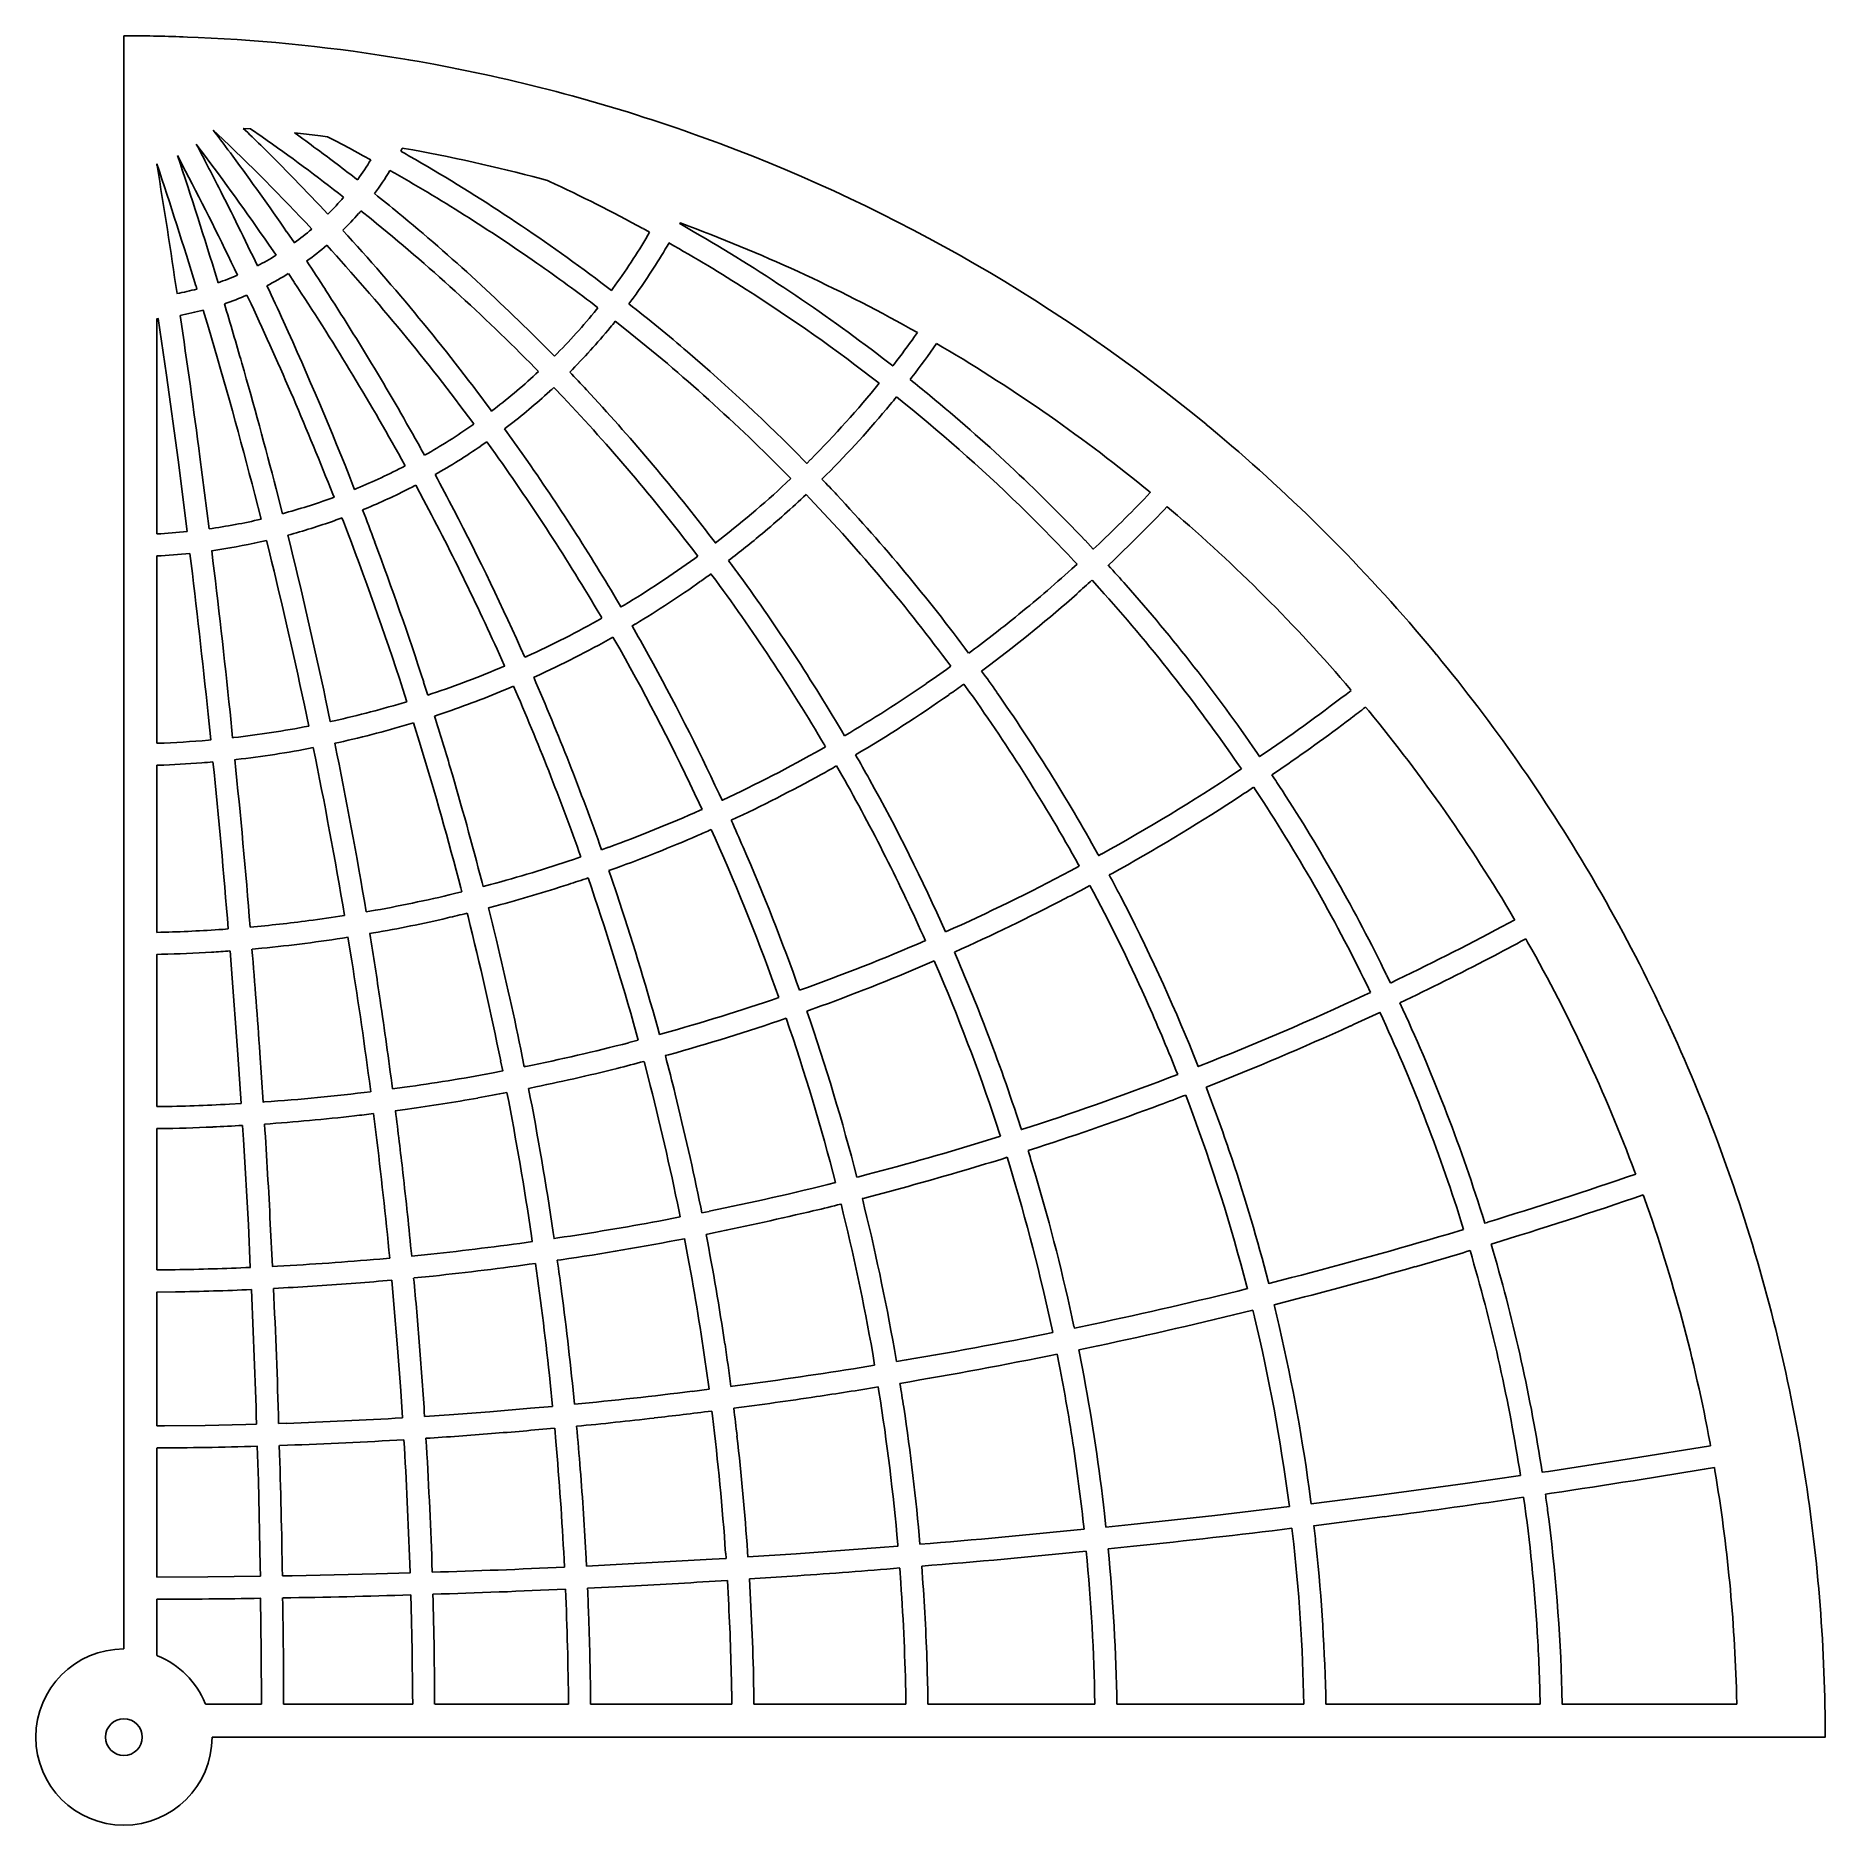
# Model space of a CAD drawing. Header units: millimetres. Extents: x -8 to 148, y -8 to 148.
import ezdxf

# ---------------------------------------------------------------- set-up
doc = ezdxf.new("R2010")
doc.units = ezdxf.units.MM
doc.layers.add('CUT_INNER', color=6, linetype='Continuous')
doc.layers.add('CUT_OUTER', color=1, linetype='Continuous')

msp = doc.modelspace()

# ---------------------------------------------------------------- linework, layer by layer
at = {"layer": 'CUT_INNER'}
for points in [[(6.75, 138.27), (6.31, 138.85)], [(8.16, 139.73), (7.79, 140.08)], [(12.05, 139.49), (11.04, 140.19), (11.03, 140.19), (10.41, 140.23)], [(21.52, 137.49), (20.87, 137.85), (19.66, 138.5), (18.45, 139.13), (17.76, 139.49), (17.14, 139.57), (15.92, 139.72), (14.88, 139.83)], [(5.37, 136.51), (4.66, 137.87)], [(24.42, 138.48), (24.27, 138.51)], [(2.88, 137.13), (2.88, 136.99)], [(20.35, 135.74), (20.38, 135.78)], [(37.09, 135.61), (36.92, 135.69), (36.4, 135.83)], [(17.79, 132.75), (17.81, 132.78)], [(21.54, 132.33), (20.66, 133.04)], [(14.19, 131.22), (14.86, 130.25)], [(45.83, 131.17), (45.25, 131.5)], [(45.68, 130.91), (45.83, 131.17)], [(49.25, 131.71), (48.49, 131.99), (48.45, 131.92)], [(13.26, 129.17), (12.61, 130.13)], [(6.37, 126.22), (6.29, 126.49)], [(8.12, 127.05), (8.21, 126.77)], [(14.85, 126.81), (14.34, 127.58)], [(41.58, 126.8), (42.49, 126.11), (42.62, 126.28)], [(11.08, 124.94), (10.73, 125.69)], [(5.51, 105.09), (4.72, 111.35), (3.71, 118.72), (3, 123.65), (2.88, 123.63), (2.88, 104.88)], [(7.37, 122.88), (6.92, 124.38)], [(41.2, 124.45), (41.31, 124.59)], [(43.67, 122.76), (42.83, 123.42)], [(68.92, 122.08), (69.17, 122.43)], [(37.21, 120.69), (37.53, 120.37)], [(66.11, 120.23), (67.02, 119.52), (67.17, 119.7)], [(71.37, 121.16), (70.84, 121.47)], [(36.14, 119.03), (35.83, 119.35)], [(37.9, 117.21), (37.48, 117.65)], [(68.69, 118.53), (68.53, 118.33)], [(31.96, 115.72), (32.05, 115.59), (32.27, 115.76)], [(68.01, 116.28), (67.34, 116.82)], [(30.5, 114.45), (30.41, 114.58)], [(30.41, 114.39), (30.5, 114.45)], [(33.44, 114.23), (33.19, 114.04)], [(25.89, 112.31), (26.21, 111.73)], [(32.39, 111.86), (31.64, 112.9)], [(6.62, 111.59), (7.42, 105.32)], [(24.52, 110.81), (24.21, 111.39)], [(59.27, 111.29), (59.52, 111.03), (59.86, 111.38)], [(57.74, 109.32), (58.14, 109.7)], [(58.14, 109.7), (57.9, 109.94)], [(61.22, 110.02), (60.85, 109.65)], [(11.96, 106.17), (11.41, 108.32)], [(13.27, 108.8), (13.82, 106.63)], [(18.13, 108), (18.32, 108.07), (18.21, 108.35)], [(19.99, 109.05), (20.11, 108.76), (20.29, 108.84)], [(26.12, 107.86), (25.44, 109.13)], [(59.8, 107.97), (59.47, 108.32)], [(89.47, 108.49), (89.45, 108.51)], [(19.14, 105.95), (19.01, 106.28)], [(21.02, 107.06), (20.8, 106.97)], [(91.33, 106.93), (90.94, 107.25)], [(51, 104.83), (51.56, 104.09)], [(2.88, 102.96), (2.88, 86.63)], [(50.02, 102.94), (49.47, 103.66)], [(83.78, 104.32), (84.5, 103.55), (85, 104.02)], [(49.76, 102.75), (50.02, 102.94)], [(51.26, 101.29), (51.17, 101.4)], [(82.62, 101.83), (83.09, 102.25)], [(86.32, 102.63), (85.8, 102.14)], [(85.05, 100.12), (84.39, 100.84)], [(43.2, 98.74), (43.33, 98.51), (43.6, 98.67)], [(41.67, 97.55), (41.54, 97.77)], [(44.59, 97.03), (44.29, 96.85)], [(43.22, 94.86), (42.63, 95.88)], [(34.95, 94.13), (35.11, 94.2)], [(33.08, 93.31), (33.19, 93.36), (33.15, 93.45)], [(35.9, 92.45), (35.72, 92.38)], [(69.94, 91.83), (70.82, 92.44), (71.7, 93.07), (72.09, 93.34)], [(75.46, 93.44), (74.77, 92.92)], [(24.66, 90.25), (24.31, 91.36)], [(26.13, 91.95), (26.49, 90.83)], [(26.49, 90.83), (26.86, 90.96)], [(73.72, 91.09), (73.22, 91.79)], [(106.99, 91.25), (106.93, 91.33)], [(7.38, 86.9), (7.57, 86.92), (7.34, 89.17)], [(9.25, 89.37), (9.48, 87.11), (9.58, 87.13)], [(16.11, 88.13), (15.74, 89.95)], [(17.61, 90.35), (17.99, 88.52), (18.32, 88.59)], [(27.47, 89.13), (27.07, 89)], [(108.51, 89.45), (108.23, 89.78)], [(25.86, 86.44), (25.24, 88.42)], [(2.88, 86.63), (2.95, 86.63)], [(18.74, 86.71), (18.39, 86.64)], [(60.8, 86.12), (61.16, 86.32)], [(61.16, 86.32), (61.1, 86.42)], [(98.75, 85.83), (99, 85.47), (99.56, 85.85)], [(3.02, 84.71), (2.88, 84.71), (2.88, 70.15)], [(9.8, 85.22), (9.67, 85.2)], [(62.58, 83.85), (62.12, 84.66)], [(97.02, 84.14), (97.41, 84.39)], [(97.41, 84.39), (97.16, 84.75)], [(100.65, 84.27), (100.07, 83.88)], [(98.62, 82.59), (98.48, 82.8)], [(50.4, 80.87), (50.15, 81.41)], [(51.89, 82.22), (52.14, 81.66), (52.18, 81.68)], [(50.22, 80.79), (50.4, 80.87)], [(51.54, 78.35), (51.19, 79.12)], [(39.18, 76.49), (39.83, 76.72)], [(41.64, 77.35), (42.23, 77.56)], [(84.9, 76.97), (84.97, 76.84), (85.22, 76.98)], [(42.88, 75.75), (42.28, 75.54)], [(82.52, 75.51), (83.28, 75.92)], [(83.28, 75.92), (83.21, 76.05)], [(86.15, 75.29), (85.89, 75.15)], [(28.83, 73.53), (29.45, 73.68)], [(29.45, 73.68), (29.36, 74.02)], [(31.22, 74.5), (31.31, 74.15), (31.96, 74.32)], [(84.52, 73.64), (84.2, 74.23)], [(21.11, 71.93), (21.44, 71.99)], [(30, 71.52), (29.92, 71.82)], [(32.45, 72.47), (31.78, 72.29)], [(8.61, 70.41), (9.09, 70.45)], [(120.14, 70.65), (121.24, 71.24)], [(121.24, 71.24), (121.16, 71.37)], [(2.88, 70.15), (3.23, 70.16)], [(12.01, 68.77), (11.17, 68.69)], [(19.86, 67.68), (19.53, 69.72)], [(21.77, 70.1), (21.42, 70.04)], [(122.39, 69.24), (122.2, 69.58)], [(3.28, 68.24), (2.88, 68.23), (2.88, 54.96)], [(9.2, 55.18), (10.22, 55.24), (9.94, 59.51), (9.38, 66.93), (9.25, 68.54)], [(71.12, 66.53), (70.64, 67.66)], [(108.66, 64.91), (108.34, 65.59)], [(110.06, 66.43), (110.4, 65.74)], [(108.15, 64.67), (108.66, 64.91)], [(60.78, 63.73), (60.77, 63.73), (59.53, 63.29)], [(44.84, 60.75), (44.66, 61.4)], [(46.51, 61.91), (46.69, 61.25), (46.97, 61.33)], [(11.85, 59.64), (12.13, 55.36), (12.26, 55.37)], [(34.72, 59.32), (34.9, 58.44), (35.04, 58.47)], [(44.01, 60.54), (44.84, 60.75)], [(47.48, 59.48), (47.19, 59.4)], [(93.24, 59.48), (93.65, 58.45), (93.79, 58.5)], [(32.03, 57.88), (33.02, 58.07), (32.84, 58.94)], [(45.7, 57.53), (45.34, 58.9)], [(21.52, 56.26), (21.49, 56.47)], [(23.42, 56.51), (24.46, 56.65)], [(35.42, 56.58), (35.27, 56.55)], [(2.88, 54.96), (3.07, 54.96)], [(24.73, 54.75), (23.66, 54.6)], [(92.95, 54.93), (92.56, 55.96)], [(3.1, 53.04), (2.88, 53.04), (2.88, 40.72)], [(11.02, 40.94), (10.85, 44.65), (10.42, 52.08), (10.34, 53.32)], [(21.96, 52.73), (21.76, 54.35)], [(78.15, 53.21), (78.24, 52.95), (79.08, 53.22)], [(74.82, 51.88), (76.41, 52.37)], [(76.41, 52.37), (76.33, 52.62)], [(77.22, 49.79), (76.99, 50.54)], [(79.67, 51.39), (78.82, 51.12)], [(63.89, 48.8), (64.07, 48.85)], [(131.78, 49.07), (131.71, 49.25)], [(64.55, 46.99), (64.36, 46.94)], [(132.55, 46.94), (132.44, 47.26)], [(46.63, 44.98), (48.5, 45.34)], [(48.5, 45.34), (48.4, 45.81)], [(50.29, 46.18), (50.38, 45.71), (51.02, 45.83)], [(118.39, 45.57), (118.62, 44.8), (118.85, 44.87)], [(12.76, 44.74), (12.94, 41.03), (13.39, 41.05)], [(35.6, 43.19), (35.53, 43.7)], [(37.43, 43.98), (37.5, 43.46), (37.82, 43.51)], [(51.4, 43.95), (50.75, 43.82)], [(115.45, 43.85), (116.78, 44.25)], [(116.78, 44.25), (116.55, 44.99)], [(49.53, 39.9), (49.17, 41.87), (48.87, 43.45)], [(2.88, 40.72), (4.47, 40.74)], [(22.3, 41.67), (23.17, 41.75)], [(25.08, 41.93), (26.75, 42.1)], [(38.1, 41.61), (37.78, 41.56)], [(13.49, 39.13), (13.03, 39.11)], [(24.29, 27.84), (24.14, 30.18), (23.86, 33.94), (23.54, 37.71), (23.35, 39.84)], [(26.95, 40.19), (25.26, 40.02)], [(97.93, 39.08), (97.88, 39.27)], [(99.74, 39.75), (99.79, 39.55), (101.78, 40.06)], [(4.5, 38.82), (2.88, 38.79), (2.88, 27.12)], [(102.25, 38.2), (100.26, 37.69)], [(82.82, 35.8), (82.85, 35.65), (84.51, 35.99)], [(98.55, 36.62), (98.4, 37.22)], [(80.97, 35.26), (80.94, 35.4)], [(65.44, 32.42), (65.27, 33.45)], [(67.16, 33.78), (67.34, 32.73)], [(81.53, 32.49), (81.36, 33.37)], [(84.91, 34.11), (83.24, 33.77)], [(63.59, 32.11), (65.44, 32.42)], [(37.37, 28.83), (37.16, 30.9)], [(49.54, 30.14), (51.01, 30.33)], [(52.91, 30.57), (53.06, 30.59)], [(65.82, 30.13), (65.76, 30.52)], [(26.21, 27.96), (28.36, 28.1), (31.89, 28.36), (35.43, 28.66), (37.37, 28.83)], [(51.3, 28), (51.25, 28.42)], [(2.88, 27.12), (3.55, 27.12), (7.09, 27.17), (10.64, 27.25), (11.57, 27.28)], [(13.49, 27.34), (14.19, 27.36)], [(37.65, 25.77), (37.55, 26.92)], [(2.88, 13.95), (7.33, 13.97), (11.9, 14.03), (11.88, 14.89), (11.72, 22.33), (11.63, 25.36)], [(2.88, 25.2), (2.88, 13.95)], [(14.25, 25.44), (13.55, 25.42)], [(123.53, 23.7), (123.63, 23.08), (124.17, 23.16), (131.42, 24.28), (138.31, 25.4)], [(138.31, 25.4), (138.27, 25.63)], [(121.73, 22.81), (121.64, 23.41)], [(138.69, 23.21), (138.64, 23.51)], [(103.44, 20.72), (103.49, 20.34), (109.65, 21.12), (116.92, 22.11), (121.73, 22.81)], [(101.59, 20.1), (101.54, 20.47)], [(124.45, 21.26), (123.91, 21.18)], [(85.47, 19.49), (85.6, 18.31), (87.81, 18.54), (95.1, 19.33), (101.59, 20.1)], [(109.9, 19.22), (103.73, 18.43)], [(101.87, 17.76), (101.82, 18.2)], [(40.32, 14.91), (43.97, 15.09), (51.29, 15.5), (52.49, 15.58), (52.46, 16.03)], [(54.37, 16.16), (54.4, 15.71), (58.6, 15.98), (65.91, 16.52), (67.47, 16.65), (67.46, 16.79)], [(88.01, 16.63), (85.8, 16.4)], [(13.82, 14.05), (14.66, 14.06), (21.99, 14.22), (24.95, 14.31), (24.93, 15.1)], [(26.84, 15.16), (26.87, 14.37)], [(38.4, 14.82), (38.37, 15.47)], [(40.29, 15.57), (40.32, 14.91)], [(58.73, 14.07), (54.52, 13.79)], [(67.72, 13.44), (67.63, 14.74)], [(44.06, 13.17), (40.41, 12.99)], [(52.7, 12.02), (52.61, 13.66)], [(2.88, 12.03), (2.88, 7.12), (2.94, 7.1)], [(12, 2.88), (11.98, 7.44), (11.92, 12.11)], [(25.18, 2.88), (25.17, 3.78), (25.12, 7.55), (25.04, 11.33), (25.01, 12.39)], [(53, 2.88), (52.98, 4.01)], [(54.9, 4.05), (54.9, 4.04), (54.92, 2.88), (68.17, 2.88)], [(68.17, 2.88), (68.16, 3.36)], [(70.08, 3.39), (70.09, 2.88), (84.64, 2.88)], [(125.35, 3.96), (125.37, 2.88), (140.59, 2.88)], [(140.59, 2.88), (140.57, 3.68)], [(7.1, 2.94), (7.12, 2.88), (12, 2.88)], [(13.92, 2.88), (25.18, 2.88)], [(27.1, 2.88), (38.76, 2.88)], [(40.68, 2.88), (53, 2.88)], [(84.64, 2.88), (84.64, 2.97)], [(86.56, 2.88), (102.85, 2.88)], [(104.77, 2.88), (123.45, 2.88)]]:
    msp.add_lwpolyline(points, dxfattribs=at)
msp.add_circle((0, 0), 1.6, dxfattribs=at)
for centre, radius, start, end in [((-208.37, 24.98), 243.01, 26.9431, 27.9421), ((-122.5, 40.5), 163.98, 36.3958, 37.3928), ((-124.07, 0.38), 192.11, 43.023, 46.5027), ((-73.78, 52), 121.95, 45.3499, 46.3423), ((-85.35, 0.38), 169.82, 52.0193, 55.0021), ((-64.89, 28.28), 137.14, 53.4347, 54.4327), ((-407.1, 0.11), 434.2, 16.9992, 18.498), ((-176.74, 0), 229.75, 34.5, 37), ((-176.74, 0), 231.67, 34.499, 36.499), ((-123.98, 0.45), 193.91, 43.0203, 45.5004), ((-84.93, 0.92), 171.06, 52.0135, 53.5003), ((0.12, 150.51), 25.05, 323.993, 328.697), ((8.56, 146.27), 17.53, 332.7008, 333.7006), ((-19.07, 61.08), 88.43, 59.7996, 60.7574), ((0, 0), 140.62, 75, 80), ((-53.98, 0), 158.78, 52.9985, 59.9985), ((-404.7, 0.86), 429.75, 16.9983, 18.488), ((-595.34, 37.91), 606.38, 8.33692, 9.40483), ((-254.77, 1.06), 293.3, 25.5208, 27.504), ((0.18, 150.46), 26.89, 323.6959, 328.8566), ((-53.9, 0.12), 156.71, 54.9986, 60.5317), ((-254.23, 1.33), 294.61, 25.519, 27.0017), ((0, 150.58), 25.18, 314.9997, 319.5057), ((-73.04, 15.39), 152.32, 50.466, 51.4651), ((-26.15, 0), 149.63, 61.5, 65), ((0.12, 150.48), 26.94, 314.7423, 318.9973), ((6.33, 145.13), 18.76, 318.8798, 319.8447), ((-85.62, 0), 172.2, 44.4986, 50.4986), ((0.11, 150.45), 25.01, 306.1214, 310.5606), ((-124.29, 0.12), 194.36, 36.4973, 42.4654), ((-85.62, 0), 170.28, 44.5, 51), ((5.67, 55.67), 87.43, 59.8151, 60.7063), ((0.02, 0.05), 140.56, 60.5313, 69.5009), ((-26.15, 0), 151.55, 52.4984, 59.9984), ((0.09, 150.47), 26.96, 305.9795, 310.722), ((-124.27, 0.13), 192.42, 36.4984, 42.4631), ((0, 157.82), 53.02, 323.5, 329.5), ((0.17, 157.71), 54.74, 324.4989, 329.8818), ((-26.08, 0.11), 149.5, 57.4994, 60.5099), ((0.09, 150.42), 25, 297.5117, 301.7947), ((-125.51, 33.58), 170.43, 32.9091, 33.9068), ((-52.45, 2.12), 154.25, 52.5625, 55.0127), ((0.06, 150.43), 25.02, 289.0034, 293.1729), ((0.09, 150.42), 26.92, 297.3459, 301.9419), ((-166.16, 41.81), 197.69, 24.3729, 25.3695), ((-176.74, 0), 229.75, 29, 33.5), ((0.05, 150.35), 24.94, 280.5573, 284.6656), ((0.1, 150.33), 26.83, 288.8288, 293.329), ((-286.34, 35.3), 308.41, 15.8972, 16.8956), ((-256.86, 0), 295.64, 21.5, 25), ((-176.74, 0), 231.67, 28.999, 32.999), ((2.61, 155.94), 51.73, 323.1708, 324.5202), ((-52.06, 2.31), 155.78, 49.4871, 51.925), ((-25.97, 0.27), 149.3, 52.0574, 57.5032), ((0.05, 150.35), 26.86, 280.393, 284.8151), ((-700.93, 19.07), 713.58, 7.45018, 8.4499), ((-256.86, 0), 297.56, 21.4992, 24.4992), ((0.06, 157.77), 52.94, 315.0502, 321.0022), ((10.94, 148.88), 40.81, 320.4091, 321.3993), ((-407.45, 0), 432.64, 14.5, 16.5), ((0.02, 157.8), 54.91, 315.0184, 320.4962), ((-53.98, 0), 156.86, 44.5, 51.5), ((0, 171.24), 84.66, 322.5, 324.5), ((-53.98, 0), 158.78, 44.4985, 49.5015), ((0.72, 170.7), 85.68, 322.4919, 324.9293), ((0, 0), 140.62, 50.5, 59.5), ((-407.45, 0), 434.56, 14.4994, 15.9994), ((0.02, 157.8), 52.99, 307.4993, 312.9838), ((-49.38, 34.09), 122.45, 42.897, 43.8931), ((0, 157.82), 54.94, 307.4956, 312.4956), ((13.31, 143.42), 35.33, 312.3569, 313.1689), ((-85.62, 0), 170.28, 37.5, 43.5), ((-85.62, 0), 172.2, 37.4986, 42.9986), ((0.07, 171.18), 84.57, 314.9984, 321.0488), ((-10.65, 18.97), 127.05, 50.4502, 51.4487), ((0, 171.24), 86.58, 314.9972, 320.4972), ((27.88, 148.46), 50.58, 320.3193, 321.2792), ((-26.15, 0), 149.63, 45.5, 51), ((-26.15, 0), 151.55, 43.4984, 50.4984), ((0.11, 157.65), 52.82, 299.6142, 305.0056), ((-106.44, 12.72), 172.51, 34.9668, 35.9661), ((0.09, 157.68), 54.77, 299.5818, 304.4994), ((10.13, 143.21), 37.15, 304.376, 305.3581), ((0.04, 157.73), 52.92, 292.4977, 297.5607), ((-124.44, 0), 192.63, 30.5, 35.5), ((-124.44, 0), 194.55, 30.4988, 34.9988), ((-148.42, 14.9), 199.68, 27.4589, 28.4581), ((0.03, 171.2), 84.61, 307.5144, 313.0009), ((-17.48, 34.33), 108.67, 42.8832, 43.8779), ((0.06, 157.64), 52.82, 285.0957, 290.0046), ((0, 157.82), 54.94, 292.4956, 296.9956), ((9.61, 139.15), 33.94, 296.8409, 297.8035), ((-176.74, 0), 229.75, 24, 28), ((0.51, 170.65), 85.8, 309.9937, 313.4071), ((-53.94, 0.04), 156.8, 36.5156, 43.5006), ((-53.95, 0.03), 158.74, 36.5118, 42.9989), ((0.6, 192.97), 122.62, 313.4947, 316.4469), ((0.03, 157.67), 52.87, 278.036, 283.0406), ((4.47, 145.37), 41.71, 289.4163, 290.4078), ((-138.86, 44.7), 171.38, 20.3151, 21.3053), ((-176.28, 0.23), 231.16, 23.968, 27.5012), ((-24.08, 2.05), 146.71, 43.0756, 45.5149), ((0.1, 193.49), 125.25, 313.4972, 316.4899), ((0, 0), 140.62, 40.5, 49.5), ((0.07, 157.05), 52.25, 273.088, 275.9842), ((0.05, 157.67), 54.78, 285.066, 289.4984), ((-402.56, 1.08), 429.55, 11.9936, 13.9683), ((-256.86, 0), 295.64, 18, 21), ((0, 171.24), 86.58, 307.503, 310.0028), ((0, 157.81), 54.93, 273.0049, 276.0044), ((-773.9, 7.35), 785.52, 5.9785, 7.00719), ((0, 157.81), 54.93, 278.008, 282.4958), ((-796.61, 4.87), 810.28, 5.98593, 6.98586), ((4.77, 136.72), 33.31, 282.3333, 283.2855), ((-402.47, 1.1), 427.54, 11.994, 13.9682), ((-256.86, 0), 297.56, 17.9992, 20.4992), ((0, 171.24), 84.66, 301, 306), ((13.16, 152.96), 64.06, 305.4093, 306.4031), ((-25.46, 44.11), 97.6, 35.8075, 36.7843), ((0, 193.59), 123.48, 309, 312), ((-12.58, 12.11), 133.36, 41.4643, 42.4633), ((0, 171.24), 86.58, 300.9972, 305.4972), ((-85.62, 0), 170.28, 30.5, 36.5), ((-85.43, 0.13), 171.97, 30.4516, 36.0006), ((16.52, 175.08), 100.58, 311.4364, 312.4339), ((-26.15, 0), 149.63, 34.5, 42), ((-26.15, 0), 151.55, 34.4984, 41.4984), ((0, 193.59), 125.4, 306.9981, 311.4981), ((0.02, 171.19), 84.61, 294.4992, 299.4864), ((-100.21, 13.57), 166.79, 28.9571, 29.9562), ((1.5, 191.69), 121.06, 306.5762, 309.015), ((0, 171.24), 86.58, 294.4972, 299.4982), ((-124.44, 0), 192.63, 25, 29.5), ((-124.44, 0), 194.55, 24.9988, 28.9988), ((0, 171.24), 84.66, 288.5, 293), ((-176.7, 0.02), 231.63, 19.5032, 23.499), ((-31.03, 16.22), 130.68, 34.9447, 35.9431), ((0, 171.24), 86.58, 288.4972, 292.4972), ((12.91, 140.45), 53.19, 292.3403, 293.3183), ((-176.62, 0.05), 229.63, 19.5045, 23.4977), ((0.3, 193.13), 122.93, 300.5671, 304.5045), ((0.2, 193.3), 125.05, 300.5632, 305.0009), ((19.56, 165.91), 91.5, 304.9055, 305.9008), ((-53.98, 0), 156.86, 29, 35.5), ((-53.98, 0), 158.78, 28.9985, 34.9985), ((0.06, 230.62), 175.67, 304.4995, 307.4957), ((0.05, 171.03), 84.44, 282.4974, 286.9442), ((-229.91, 8.11), 269.42, 16.4731, 17.4727), ((47.97, 167.62), 98.44, 306.7974, 307.7417), ((0, 0), 140.62, 30.5, 39.5), ((0.01, 171.14), 84.56, 276.4988, 280.9765), ((0.04, 171.08), 86.42, 282.4953, 286.9571), ((0, 230.71), 177.7, 304.4986, 306.9986), ((0, 171.24), 84.66, 272, 275), ((0, 171.21), 86.55, 276.4969, 280.9908), ((-404.4, 0.59), 429.54, 9.5181, 11.503), ((-404.58, 0.56), 431.64, 9.5181, 11.5033), ((-256.86, 0), 295.64, 14.5, 17), ((0, 193.59), 123.48, 295, 299.5), ((0, 171.24), 86.58, 271.9972, 274.4972), ((2.48, 141.38), 56.62, 274.3649, 275.3514), ((-630.91, 19.23), 642.05, 4.5754, 5.8802), ((-612.15, 20.95), 625.13, 4.556, 5.89954), ((-256.86, 0), 297.56, 14.4992, 16.4992), ((18.28, 160.94), 87.98, 298.8918, 299.8859), ((-58.7, 15.08), 141.34, 28.944, 29.9425), ((0.09, 193.43), 125.21, 294.9673, 298.9996), ((-85.33, 0.16), 169.95, 24.0512, 29.5029), ((-85.32, 0.16), 171.86, 24.0479, 29.0011), ((0, 230.71), 175.78, 299, 303.5), ((33.07, 180.27), 117.38, 302.8702, 303.8643), ((22.83, 32.11), 92.98, 32.8409, 33.8292), ((0, 230.71), 177.7, 298.9986, 302.9986), ((-26.15, 0), 149.63, 26, 33.5), ((-26.15, 0), 151.55, 25.9984, 32.9984), ((0, 193.59), 123.48, 290, 294), ((-81.1, 19.07), 147.2, 23.4184, 24.416), ((0, 193.59), 125.4, 289.9981, 293.4981), ((19.89, 148.39), 76.02, 293.3357, 294.3197), ((-123.96, 0.2), 192.12, 19.5431, 24.0033), ((0, 193.59), 123.48, 285, 288.5), ((-123.94, 0.21), 194.01, 19.5407, 23.5015), ((6.72, 173.22), 103.95, 287.9465, 288.9445), ((-176.22, 0.15), 229.21, 15.4976, 19.0329), ((-77.52, 33.68), 126.9, 18.2926, 19.26), ((0.22, 230.29), 175.3, 294.0385, 298.0027), ((-19.42, 18.18), 119.73, 27.417, 28.414), ((0, 193.59), 123.48, 280, 283.5), ((0, 193.59), 125.4, 284.9981, 287.9981), ((-176.74, 0), 231.67, 15.499, 18.499), ((17.59, 197.29), 139.93, 297.4312, 298.4291), ((-53.98, 0), 156.86, 24, 28), ((-53.98, 0), 158.78, 21.9985, 27.4985), ((5.52, 170.16), 101.32, 282.9387, 283.9363), ((-131.85, 30.59), 168.87, 13.3087, 14.297), ((0.22, 230.27), 177.2, 294.0355, 297.5008), ((0, 193.59), 123.48, 271.5, 274), ((0.3, 191.09), 120.96, 275.0798, 277.5156), ((0.24, 191.8), 121.67, 277.4963, 278.9724), ((0, 193.59), 125.4, 279.9981, 282.9981), ((-256.86, 0), 295.64, 11.5, 14), ((1.27, 294.14), 253.14, 295.5383, 298.0082), ((-508.38, 24.72), 521.4, 3.8398, 4.8377), ((0.04, 193.27), 125.08, 275.4961, 278.9669), ((-311.31, 14.8), 337.29, 8.4274, 9.4264), ((-256.86, 0), 297.56, 11.4992, 13.4992), ((0.57, 229.27), 174.22, 289.56, 293.438), ((24.71, 249.63), 204.75, 297.4343, 298.433), ((0, 0), 140.62, 20.5, 29.5), ((0, 193.59), 125.4, 271.4981, 273.4981), ((2.16, 160.57), 92.31, 273.4085, 274.4041), ((-407.45, 0), 432.64, 7.5, 9), ((0.41, 229.65), 176.56, 289.9949, 293.4397), ((-84.04, 0.62), 170.5, 20.9936, 23.4355), ((1.52, 293.61), 254.47, 295.5365, 297.5056), ((-85.62, 0), 170.28, 18, 23), ((-397.2, 1.49), 424.2, 7.4523, 8.5056), ((0.16, 230.16), 175.2, 285.4975, 288.96), ((0, 296.6), 255.9, 291.5, 295), ((-26.11, 0.01), 151.51, 17.4979, 24.9826), ((0.15, 230.21), 177.17, 285.4964, 288.9627), ((-123.98, 0.14), 192.16, 14.5242, 18.9855), ((-124.07, 0.11), 194.17, 14.5226, 18.9872), ((-51.26, 1.17), 153.9, 21.5726, 24.0144), ((39.6, 210.69), 163.23, 294.3542, 295.3489), ((-26.1, 0.02), 149.57, 17.4993, 24.9788), ((-85.62, 0), 172.2, 17.9986, 20.9986), ((0.35, 295.8), 256.95, 291.4574, 294.5016), ((0, 230.71), 175.78, 281.5, 284.5), ((-144.8, 8.11), 198.73, 13.9575, 14.9567), ((0, 230.71), 175.78, 278, 280.5), ((0, 230.71), 177.7, 281.4986, 283.9986), ((9.41, 193.64), 139.45, 283.9301, 284.928), ((0.3, 295.72), 254.97, 287.9973, 291.0451), ((0.04, 230.17), 175.23, 273.9977, 277.0377), ((5.29, 201.43), 147.94, 279.9484, 280.947), ((-255.2, 0.26), 293.96, 8.4971, 10.9663), ((-255.26, 0.25), 295.94, 8.4964, 10.9669), ((-176.74, 0), 229.75, 11.5, 14.5), ((-51.48, 0.87), 156.13, 18.4888, 20.9352), ((0, 230.71), 175.78, 271, 273), ((-286.48, 14.32), 312.75, 6.4021, 7.4007), ((0, 230.71), 177.7, 277.9986, 279.9986), ((-176.74, 0), 231.67, 11.499, 13.999), ((0, 296.6), 257.82, 287.9991, 290.4991), ((40.98, 188.43), 142.15, 290.2956, 291.2738), ((-53.98, 0), 156.86, 14.5, 20.5), ((0, 230.71), 177.7, 270.9986, 272.4986), ((1.37, 202.14), 149.09, 272.4507, 273.4494), ((0.13, 229.42), 176.4, 273.9425, 276.5041), ((-487.25, 20.09), 500.62, 2.8228, 3.82), ((9.3, 152.12), 98.56, 276.2979, 277.2613), ((-396.64, 1.23), 421.76, 5.5129, 7.0129), ((0, 296.6), 255.9, 284.5, 287), ((9.28, 265.77), 225.63, 286.4634, 287.4628), ((-48.21, 11.26), 133.13, 16.4252, 17.4229), ((-53.98, 0), 158.78, 14.4985, 18.5015), ((-391.68, 1.73), 418.7, 5.5101, 6.5089), ((0, 296.6), 257.82, 284.4991, 286.4991), ((-85.62, 0), 170.28, 12, 17), ((-85.62, 0), 172.2, 11.9986, 16.4986), ((2.37, 426.1), 398.62, 286.9901, 288.9447), ((0.28, 295.32), 254.59, 281.4961, 284.0376), ((-124.02, 0.08), 194.13, 9.9966, 13.9685), ((3.12, 423.87), 398.19, 286.9459, 288.9515), ((0, 0), 140.62, 10.5, 19.5), ((0, 296.6), 257.82, 281.4991, 283.4991), ((27.8, 182.99), 140.87, 283.2915, 284.2633), ((-123.98, 0.09), 192.17, 9.9976, 13.9663), ((0, 296.6), 255.9, 278.5, 280.5), ((-172.78, 0.64), 227.66, 8.4878, 10.933), ((0, 433.6), 406.49, 284.5, 286.5), ((0.02, 296.44), 255.74, 275.9997, 277.9984), ((0.36, 294.34), 255.54, 278.4946, 280.9435), ((34.39, 315.6), 285.51, 285.8918, 286.89), ((-26.07, 0.01), 149.55, 8.9991, 16.4696), ((-26.08, 0.01), 151.48, 8.9976, 16.4728), ((0.06, 294.01), 253.31, 270.9974, 272.4814), ((0, 296.6), 255.9, 273, 275), ((0, 296.6), 257.82, 275.9991, 277.9994), ((-255.04, 0.21), 293.81, 5.9969, 8.037), ((-122.3, 18.31), 161.76, 7.2893, 8.2638), ((0, 433.6), 408.41, 284.4994, 285.9994), ((0.05, 294.24), 255.47, 270.9968, 272.4823), ((-551.3, 11.33), 563.09, 1.623, 2.8185), ((-526.72, 12.28), 540.42, 1.5963, 2.8454), ((0, 296.6), 257.82, 272.9991, 274.4991), ((6.44, 219.13), 180.09, 274.3912, 275.3883), ((-314.41, 7.73), 341.2, 4.431, 5.4302), ((-173.18, 0.58), 226.15, 7.5583, 10.0119), ((1.24, 428.03), 400.78, 281.9929, 283.9615), ((-250.46, 0.79), 291.11, 5.5642, 7.5103), ((-13.21, 9.6), 116.9, 12.9089, 13.9055), ((1.22, 428.12), 402.8, 281.9924, 283.9617), ((-53.98, 0), 156.86, 7.5, 13.5), ((0.85, 429.12), 401.93, 279.5216, 281.498), ((-53.98, 0), 158.78, 7.4985, 12.9985), ((-325.99, 6.05), 352.88, 3.559, 4.5572), ((-158.25, 2.68), 213, 7.5234, 8.523), ((0.81, 429.33), 404.06, 279.5216, 281.4979), ((-53.59, 6.08), 139.6, 10.4402, 11.4385), ((0, 433.6), 406.49, 277.5, 279), ((-85.62, 0), 170.28, 8.5, 11), ((-85.62, 0), 172.2, 6.4986, 10.4986), ((1.38, 421.51), 394.32, 275.5154, 277.0154), ((1.09, 426.1), 400.83, 277.4638, 278.5041), ((14.47, 339.57), 313.27, 278.4235, 279.4225), ((-124.44, 0), 192.63, 5, 9), ((-52.31, 11.1), 121.57, 8.3487, 9.3409), ((13.88, 316.28), 290.27, 276.3977, 277.396), ((-87.65, 10.54), 141.97, 6.341, 7.3335), ((-123.78, 0.09), 193.89, 4.9489, 8.5022), ((0.37, 424.08), 396.97, 271.994, 273.4538), ((7.57, 342.47), 316.96, 274.4273, 275.4263), ((1.93, 415.95), 390.66, 275.512, 276.5107), ((-176.17, 6.7), 216.59, 4.4057, 5.4038), ((-176.74, 0), 229.75, 4, 7), ((2.14, 269.85), 244.65, 270.1725, 271.1664), ((3.26, 284.33), 259.11, 270.8554, 271.8521), ((-576.6, 5.87), 590.47, 0.79374, 1.89686), ((0.37, 424.24), 399.04, 271.9935, 273.4542), ((-398.52, 0.35), 423.7, 1.9947, 3.4599), ((5.9, 354.2), 328.79, 273.5617, 274.5598), ((-398.66, 0.35), 425.77, 1.9943, 3.4602), ((-256.86, 0), 295.64, 3, 5), ((-176.74, 0), 231.67, 3.999, 6.499), ((-82.31, 0.45), 166.94, 6.0763, 8.515), ((2.89, 835.24), 823.01, 278.49394, 279.49392), ((-256.86, 0), 297.56, 2.9992, 4.4992), ((0, 0), 140.62, 1.5, 9.5), ((19.04, 714.08), 700.78, 277.44933, 278.44904), ((-25.9, 0.02), 149.38, 3.4979, 8.0381), ((40.05, 9.01), 84.74, 7.3013, 8.2616), ((-26.15, 0), 151.55, 1.4984, 7.4984), ((18.99, 646.5), 631.7, 274.57554, 275.87872), ((4.96, 808.73), 796.44, 275.98541, 276.98534), ((-53.7, 0.02), 156.58, 1.0451, 6.5026), ((-2.2, 5.67), 106.69, 5.8764, 6.8704), ((20.73, 627.52), 614.56, 274.55558, 275.89871), ((-85.36, 0.01), 170.02, 0.9984, 5.4685), ((-85.05, 0.03), 171.63, 0.9504, 5.4735), ((-53.75, 0.02), 158.55, 1.034, 6.0003), ((11.17, 568.22), 554.07, 271.6233, 272.8169), ((24.44, 525.15), 512.23, 273.8388, 274.8367), ((-120.72, 0.18), 190.83, 1.9866, 4.4242), ((12.13, 543.51), 531.26, 271.5959, 272.8444), ((-252.7, 0.14), 291.47, 0.5378, 2.5084), ((-154.9, 4), 195.52, 1.8687, 2.6349), ((19.85, 504.44), 491.87, 272.8217, 273.8189), ((-173.05, 0.11), 227.99, 0.9889, 3.4393), ((-124.44, 0), 192.63, 1, 4), ((2.85, 530.55), 518.53, 270.0034, 271.0025), ((5.81, 592.45), 580.37, 270.79323, 271.89603), ((-516.67, 2.85), 530.59, 0.0029, 1.002), ((-252.95, 3.37), 280.03, 0.8615, 1.8587), ((-176.74, 0), 229.75, 1, 3), ((-251.74, 0.16), 292.44, 0.5336, 2.0036), ((-23.36, 0.13), 146.84, 1.0716, 3.5143), ((0, 0), 7.68, 22.5, 67.5), ((-243.45, 2.15), 270.54, 0.1552, 1.1507), ((-124.44, 0), 194.55, 0.9988, 2.0012)]:
    msp.add_arc(centre, radius, start, end, dxfattribs=at)
at = {"layer": 'CUT_OUTER'}
for points in [[(0, 7.68), (0, 148.3), (0, 148.3)], [(5.18, 148.21), (5.55, 148.19), (6.47, 148.16)], [(24.48, 146.27), (24.81, 146.21), (24.81, 146.21), (25.75, 146.05), (26.7, 145.88), (27.03, 145.82)], [(49.5, 139.79), (49.82, 139.68), (50.72, 139.36), (51.62, 139.02), (51.94, 138.91)], [(94.33, 114.43), (94.59, 114.22), (95.33, 113.6)], [(113.6, 95.33), (114.22, 94.59), (114.43, 94.33)], [(127.78, 75.27), (127.95, 74.98), (128.43, 74.15)], [(138.91, 51.94), (139.02, 51.62), (139.02, 51.62)], [(139.02, 51.62), (139.36, 50.72), (139.68, 49.82), (139.68, 49.82), (139.79, 49.5)], [(146.05, 25.75), (146.21, 24.81), (146.27, 24.48)], [(148.29, 1.29), (148.3, 0.96), (148.3, 0), (7.68, 0)]]:
    msp.add_lwpolyline(points, dxfattribs=at)
for radius, start, end in [(148.3, 88, 90), (148.3, 80.5, 87.5), (148.3, 70.5, 79.5), (148.3, 50.5, 69.5), (148.3, 40, 50), (148.3, 30.5, 39.5), (148.3, 20.5, 30), (148.3, 10, 19.5), (148.3, 0.5, 9.5), (7.68, 90, 0)]:
    msp.add_arc((0, 0), radius, start, end, dxfattribs=at)

doc.saveas('drawing.dxf')
